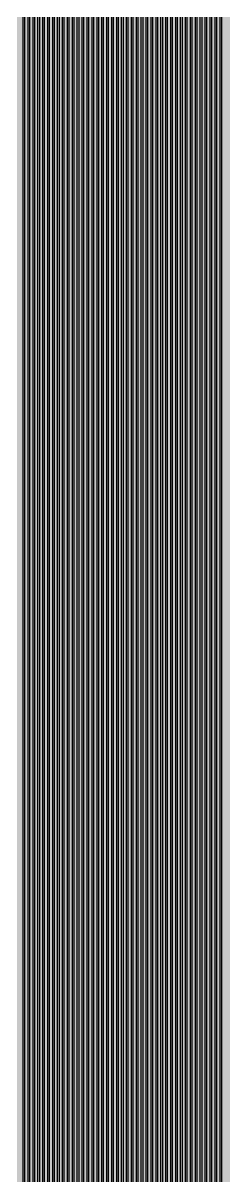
# Model space of a CAD drawing. Header units: metres. Extents: x -7231 to 10969, y -37556 to 1873.
# Drawn here: x -600 to -314, y -4676 to -3039 of the extents above; entities that cross this region are included whole.
import ezdxf

# ---------------------------------------------------------------- set-up
doc = ezdxf.new("R2010")
doc.units = ezdxf.units.M
doc.layers.add('Metal1', color=4, linetype='CONTINUOUS')
doc.layers.add('Polyimide', color=7, linetype='CONTINUOUS')

msp = doc.modelspace()

# ---------------------------------------------------------------- hatches: boundary and pattern name
at = {"layer": 'Polyimide'}
msp.add_hatch(color=7, dxfattribs=at).paths.add_polyline_path([(4065.7, -468), (4066.7, -502), (4068.5, -536), (4071.4, -570), (4075.5, -604), (4081, -638), (4088, -672), (4096.5, -706), (4106.6, -740), (4118.3, -774), (4131.6, -808), (4146.5, -842), (4162.9, -876), (4180.7, -910), (4199.8, -944), (4220.2, -978), (4241.7, -1012), (4264.2, -1046), (4287.5, -1080), (4311.5, -1114), (4336, -1148), (4360.9, -1182), (4385.9, -1216), (4410.9, -1250), (4435.7, -1284), (4460.2, -1318), (4484.2, -1352), (4507.5, -1385.9), (4530, -1419.9), (4551.5, -1453.9), (4571.9, -1487.9), (4591.1, -1521.9), (4608.9, -1555.9), (4625.3, -1589.9), (4640.1, -1623.9), (4653.4, -1657.9), (4665.1, -1691.9), (4675.2, -1725.9), (4683.7, -1759.9), (4690.7, -1793.9), (4696.2, -1827.9), (4700.3, -1861.9), (4703.2, -1895.9), (4705.1, -1929.9), (4706.1, -1963.9), (4706.4, -1997.9), (4706.5, -2031.9), (4706.5, -4793), (4710, -4838.4), (4720.2, -4882.7), (4737.1, -4925), (4760.1, -4964.2), (4788.9, -4999.5), (4822.6, -5030), (4860.5, -5055.1), (4901.8, -5074.2), (4901.8, -5074.2), (4970.7, -5105.2), (5034.7, -5145.3), (5092.8, -5193.5), (5143.8, -5249.2), (5186.9, -5311.2), (5221.2, -5378.4), (5246.2, -5449.7), (5261.4, -5523.7), (5266.5, -5599), (5261.4, -5674.3), (5246.2, -5748.3), (5221.2, -5819.6), (5186.9, -5886.8), (5143.8, -5948.8), (5092.8, -6004.5), (5034.7, -6052.7), (4970.7, -6092.8), (4901.8, -6123.8), (4860.5, -6142.9), (4822.6, -6168), (4788.9, -6198.5), (4760.1, -6233.8), (4737.1, -6273), (4720.2, -6315.3), (4710, -6359.6), (4706.5, -6405), (4706.5, -9221.5), (4710, -9266.9), (4720.2, -9311.2), (4737.1, -9353.5), (4760.1, -9392.7), (4788.9, -9428), (4822.6, -9458.5), (4860.5, -9483.6), (4901.8, -9502.7), (4970.7, -9533.7), (5034.7, -9573.8), (5092.8, -9622), (5143.8, -9677.7), (5186.9, -9739.7), (5221.2, -9806.9), (5246.2, -9878.2), (5261.4, -9952.2), (5266.5, -10027.5), (5261.4, -10102.8), (5246.2, -10176.8), (5221.2, -10248.1), (5186.9, -10315.3), (5143.8, -10377.3), (5092.8, -10433), (5034.7, -10481.2), (4970.7, -10521.3), (4901.8, -10552.3), (4860.5, -10571.4), (4822.6, -10596.5), (4788.9, -10627), (4760.1, -10662.3), (4737.1, -10701.5), (4720.2, -10743.8), (4710, -10788.1), (4706.5, -10833.5), (4706.5, -13650), (4710, -13695.4), (4720.2, -13739.7), (4737.1, -13782), (4760.1, -13821.2), (4788.9, -13856.5), (4822.6, -13887), (4860.5, -13912.1), (4901.8, -13931.2), (4970.7, -13962.2), (5034.7, -14002.2), (5092.8, -14050.5), (5143.8, -14106.2), (5186.9, -14168.2), (5221.2, -14235.4), (5246.2, -14306.7), (5261.4, -14380.7), (5266.5, -14456), (5261.4, -14531.3), (5246.2, -14605.3), (5221.2, -14676.5), (5186.9, -14743.8), (5143.8, -14805.8), (5092.8, -14861.5), (5034.7, -14909.7), (4970.7, -14949.8), (4901.8, -14980.8), (4860.5, -14999.9), (4822.6, -15025), (4788.9, -15055.5), (4760.1, -15090.8), (4737.1, -15130), (4720.2, -15172.3), (4710, -15216.6), (4706.5, -15262), (4706.5, -15456), (4720.9, -15750), (4764.1, -16041.3), (4835.7, -16326.8), (4934.9, -16604), (5060.7, -16870.2), (5212.1, -17122.7), (5387.5, -17359.2), (5585.2, -17577.3), (5803.3, -17775), (6039.8, -17950.4), (6292.3, -18101.8), (6558.4, -18227.6), (6835.6, -18326.8), (7121.2, -18398.3), (7412.4, -18441.5), (7706.5, -18456), (9969, -18456), (10047.4, -18459.8), (10125.1, -18471.4), (10201.2, -18490.4), (10275.2, -18516.9), (10346.1, -18550.5), (10413.5, -18590.8), (10476.5, -18637.6), (10534.7, -18690.3), (10587.4, -18748.5), (10634.2, -18811.5), (10674.5, -18878.9), (10708.1, -18949.8), (10734.6, -19023.8), (10753.6, -19099.9), (10765.2, -19177.6), (10769, -19256), (10769, -20895.8), (10730.2, -20951.4), (10694.6, -21009.1), (10662.2, -21068.6), (10633.2, -21129.9), (10607.6, -21192.7), (10585.5, -21256.7), (10566.9, -21322), (10552, -21388.1), (10540.8, -21455), (10533.4, -21522.3), (10529.6, -21590), (10529.6, -21657.8), (10533.4, -21725.5), (10540.8, -21792.9), (10552, -21859.7), (10566.9, -21925.9), (10585.5, -21991.1), (10607.6, -22055.2), (10633.2, -22117.9), (10662.2, -22179.2), (10694.6, -22238.7), (10730.2, -22296.4), (10769, -22352), (10769, -32454.2), (10728.7, -32510.5), (10691.7, -32568.9), (10658, -32629.3), (10627.8, -32691.6), (10601.2, -32755.4), (10578.2, -32820.7), (10558.9, -32887.1), (10543.4, -32954.5), (10531.8, -33022.7), (10524, -33091.4), (10520.1, -33160.5), (10520.1, -33229.7), (10524, -33298.8), (10531.8, -33367.5), (10543.4, -33435.7), (10558.9, -33503.1), (10578.2, -33569.5), (10601.2, -33634.8), (10627.8, -33698.6), (10658, -33760.8), (10691.7, -33821.3), (10728.7, -33879.7), (10769, -33936), (10769, -36556), (10765.2, -36634.4), (10753.6, -36712.1), (10734.6, -36788.2), (10708.1, -36862.1), (10674.5, -36933.1), (10634.2, -37000.5), (10587.4, -37063.5), (10534.7, -37121.7), (10476.5, -37174.4), (10413.5, -37221.2), (10346.1, -37261.5), (10275.2, -37295.1), (10201.2, -37321.6), (10125.1, -37340.6), (10047.4, -37352.1), (9969, -37356), (-6231, -37356), (-6309.4, -37352.1), (-6387.1, -37340.6), (-6463.2, -37321.6), (-6537.2, -37295.1), (-6608.1, -37261.5), (-6675.5, -37221.2), (-6738.5, -37174.4), (-6796.7, -37121.7), (-6849.4, -37063.5), (-6896.2, -37000.5), (-6936.5, -36933.1), (-6970.1, -36862.1), (-6996.6, -36788.2), (-7015.6, -36712.1), (-7027.2, -36634.4), (-7031, -36556), (-7031, -33936), (-6990.7, -33879.8), (-6953.7, -33821.3), (-6920, -33760.9), (-6889.8, -33698.6), (-6863.2, -33634.8), (-6840.2, -33569.5), (-6820.9, -33503.1), (-6805.4, -33435.7), (-6793.7, -33367.5), (-6785.9, -33298.8), (-6782, -33229.7), (-6782, -33160.5), (-6785.9, -33091.4), (-6793.7, -33022.7), (-6805.4, -32954.5), (-6820.9, -32887.1), (-6840.2, -32820.6), (-6863.2, -32755.4), (-6889.8, -32691.5), (-6920, -32629.3), (-6953.7, -32568.9), (-6990.7, -32510.4), (-7031, -32454.2), (-7031, -22364.8), (-6990.7, -22308.6), (-6953.7, -22250.1), (-6920, -22189.7), (-6889.8, -22127.5), (-6863.2, -22063.6), (-6840.2, -21998.4), (-6820.9, -21931.9), (-6805.4, -21864.5), (-6793.7, -21796.3), (-6785.9, -21727.6), (-6782, -21658.5), (-6782, -21589.3), (-6785.9, -21520.3), (-6793.7, -21451.5), (-6805.4, -21383.3), (-6820.9, -21315.9), (-6840.2, -21249.5), (-6863.2, -21184.2), (-6889.8, -21120.4), (-6920, -21058.1), (-6953.7, -20997.7), (-6990.7, -20939.3), (-7031, -20883), (-7031, -19256), (-7027.2, -19177.6), (-7015.6, -19099.9), (-6996.6, -19023.8), (-6970.1, -18949.8), (-6936.5, -18878.9), (-6896.2, -18811.5), (-6849.4, -18748.5), (-6796.7, -18690.3), (-6738.5, -18637.6), (-6675.5, -18590.8), (-6608.1, -18550.5), (-6537.2, -18516.9), (-6463.2, -18490.4), (-6387.1, -18471.4), (-6309.4, -18459.8), (-6231, -18456), (-3968.5, -18456), (-3674.4, -18441.5), (-3383.2, -18398.3), (-3097.6, -18326.8), (-2820.4, -18227.6), (-2554.3, -18101.8), (-2301.8, -17950.4), (-2065.3, -17775), (-1847.2, -17577.3), (-1649.5, -17359.2), (-1474.1, -17122.7), (-1322.7, -16870.2), (-1196.9, -16604), (-1097.7, -16326.8), (-1026.1, -16041.3), (-982.9, -15750), (-968.5, -15456), (-968.5, -15262), (-972, -15216.6), (-982.2, -15172.3), (-999.1, -15130), (-1022.1, -15090.8), (-1050.9, -15055.5), (-1084.6, -15025), (-1122.5, -14999.9), (-1163.8, -14980.8), (-1232.7, -14949.8), (-1296.7, -14909.7), (-1354.8, -14861.5), (-1405.8, -14805.8), (-1448.9, -14743.8), (-1483.2, -14676.5), (-1508.2, -14605.3), (-1523.4, -14531.3), (-1528.5, -14456), (-1523.4, -14380.7), (-1508.2, -14306.7), (-1483.2, -14235.4), (-1448.9, -14168.2), (-1405.8, -14106.2), (-1354.8, -14050.5), (-1296.7, -14002.2), (-1232.7, -13962.2), (-1163.8, -13931.2), (-1122.5, -13912.1), (-1084.6, -13887), (-1050.9, -13856.5), (-1022.1, -13821.2), (-999.1, -13782), (-982.2, -13739.7), (-972, -13695.4), (-968.5, -13650), (-968.5, -12309.6), (-972, -12264.3), (-982.2, -12219.9), (-999.1, -12177.7), (-1022.1, -12138.5), (-1050.9, -12103.2), (-1084.6, -12072.6), (-1122.5, -12047.5), (-1163.8, -12028.5), (-1232.7, -11997.4), (-1296.7, -11957.4), (-1354.8, -11909.1), (-1405.8, -11853.5), (-1448.9, -11791.5), (-1483.2, -11724.2), (-1508.2, -11653), (-1523.4, -11579), (-1528.5, -11503.7), (-1523.4, -11428.3), (-1508.2, -11354.4), (-1483.2, -11283.1), (-1448.9, -11215.9), (-1405.8, -11153.8), (-1354.8, -11098.2), (-1296.7, -11049.9), (-1232.7, -11009.9), (-1163.8, -10978.8), (-1122.5, -10959.8), (-1084.6, -10934.7), (-1050.9, -10904.1), (-1022.1, -10868.9), (-999.1, -10829.6), (-982.2, -10787.4), (-972, -10743), (-968.5, -10697.7), (-968.5, -9357.3), (-972, -9311.9), (-982.2, -9267.6), (-999.1, -9225.4), (-1022.1, -9186.1), (-1050.9, -9150.8), (-1084.6, -9120.3), (-1122.5, -9095.2), (-1163.8, -9076.2), (-1163.8, -9076.2), (-1232.7, -9045.1), (-1296.7, -9005.1), (-1354.8, -8956.8), (-1405.8, -8901.1), (-1448.9, -8839.1), (-1483.2, -8771.9), (-1508.2, -8700.6), (-1523.4, -8626.7), (-1528.5, -8551.3), (-1523.4, -8476), (-1508.2, -8402), (-1483.2, -8330.8), (-1448.9, -8263.5), (-1405.8, -8201.5), (-1354.8, -8145.9), (-1296.7, -8097.6), (-1232.7, -8057.6), (-1163.8, -8026.5), (-1163.8, -8026.5), (-1122.5, -8007.4), (-1084.6, -7982.4), (-1050.9, -7951.8), (-1022.1, -7916.5), (-999.1, -7877.3), (-982.2, -7835), (-972, -7790.7), (-968.5, -7745.4), (-968.5, -6405), (-972, -6359.6), (-982.2, -6315.3), (-999.1, -6273), (-1022.1, -6233.8), (-1050.9, -6198.5), (-1084.6, -6168), (-1122.5, -6142.9), (-1163.8, -6123.8), (-1163.8, -6123.8), (-1232.7, -6092.8), (-1296.7, -6052.7), (-1354.8, -6004.5), (-1405.8, -5948.8), (-1448.9, -5886.8), (-1483.2, -5819.6), (-1508.2, -5748.3), (-1523.4, -5674.3), (-1528.5, -5599), (-1523.4, -5523.7), (-1508.2, -5449.7), (-1483.2, -5378.4), (-1448.9, -5311.2), (-1405.8, -5249.2), (-1354.8, -5193.5), (-1296.7, -5145.3), (-1232.7, -5105.2), (-1163.8, -5074.2), (-1163.8, -5074.2), (-1122.5, -5055.1), (-1084.6, -5030), (-1050.9, -4999.5), (-1022.1, -4964.2), (-999.1, -4925), (-982.2, -4882.7), (-972, -4838.4), (-968.5, -4793), (-968.5, -2031.9), (-968.4, -1997.9), (-968.1, -1963.9), (-967.1, -1929.9), (-965.2, -1895.9), (-962.2, -1861.9), (-958, -1827.9), (-952.4, -1793.9), (-945.3, -1759.9), (-936.6, -1725.9), (-926.4, -1691.9), (-914.4, -1657.9), (-900.9, -1623.9), (-885.7, -1589.9), (-869.1, -1555.9), (-850.9, -1521.9), (-831.4, -1487.9), (-810.6, -1453.9), (-788.7, -1419.9), (-765.8, -1385.9), (-742.1, -1352), (-717.6, -1318), (-692.7, -1284), (-667.4, -1250), (-641.9, -1216), (-616.4, -1182), (-591.1, -1148), (-566.1, -1114), (-541.7, -1080), (-517.9, -1046), (-495, -1012), (-473.1, -978), (-452.4, -944), (-432.8, -910), (-414.7, -876), (-398, -842), (-382.9, -808), (-369.3, -774), (-357.4, -740), (-347.1, -706), (-338.4, -672), (-331.3, -638), (-325.7, -604), (-321.5, -570), (-318.6, -536), (-316.7, -502), (-315.7, -468), (-315.3, -434), (-315.2, -400), (-315.2, 401), (-315.2, 451), (-315.2, 1644), (-270.2, 1644), (-270, 1637.1), (-269.4, 1630.3), (-268.2, 1623.5), (-266.7, 1616.8), (-264.7, 1610.2), (-262.3, 1603.8), (-259.4, 1597.6), (-256.2, 1591.5), (-252.6, 1585.7), (-248.6, 1580.1), (-244.2, 1574.8), (-239.5, 1569.8), (-234.5, 1565.1), (-229.2, 1560.7), (-223.6, 1556.7), (-217.8, 1553.1), (-211.7, 1549.8), (-205.4, 1547), (-199, 1544.6), (-192.4, 1542.6), (-185.7, 1541), (-179, 1539.9), (-172.1, 1539.2), (-165.2, 1539), (-158.4, 1539.2), (-151.5, 1539.9), (-144.8, 1541), (-138.1, 1542.6), (-131.5, 1544.6), (-125.1, 1547), (-118.8, 1549.8), (-112.8, 1553.1), (-106.9, 1556.7), (-101.3, 1560.7), (-96, 1565.1), (-91, 1569.8), (-86.3, 1574.8), (-81.9, 1580.1), (-77.9, 1585.7), (-74.3, 1591.5), (-71.1, 1597.6), (-68.2, 1603.8), (-65.8, 1610.2), (-63.8, 1616.8), (-62.3, 1623.5), (-61.1, 1630.3), (-60.5, 1637.1), (-60.2, 1644), (1853, 1644), (1853, 1573), (3815.2, 1573), (3815.5, 1579.5), (3816.1, 1586.1), (3817.2, 1592.5), (3818.7, 1598.9), (3820.6, 1605.1), (3822.9, 1611.3), (3825.6, 1617.2), (3828.6, 1623), (3832.1, 1628.6), (3835.9, 1633.9), (3840.1, 1638.9), (3844.5, 1643.7), (3849.3, 1648.2), (3854.4, 1652.3), (3859.7, 1656.1), (3865.2, 1659.6), (3871, 1662.7), (3877, 1665.4), (3883.1, 1667.7), (3889.4, 1669.6), (3895.7, 1671.1), (3902.2, 1672.1), (3908.7, 1672.8), (3915.2, 1673), (3921.8, 1672.8), (3928.3, 1672.1), (3934.8, 1671.1), (3941.1, 1669.6), (3947.4, 1667.7), (3953.5, 1665.4), (3959.5, 1662.7), (3965.2, 1659.6), (3970.8, 1656.1), (3976.1, 1652.3), (3981.2, 1648.2), (3986, 1643.7), (3990.4, 1638.9), (3994.6, 1633.9), (3998.4, 1628.6), (4001.9, 1623), (4004.9, 1617.2), (4007.6, 1611.3), (4009.9, 1605.1), (4011.8, 1598.9), (4013.3, 1592.5), (4014.4, 1586.1), (4015, 1579.5), (4015.2, 1573), (4065.2, 1573), (4065.2, 451), (4065.2, 401), (4065.2, -400), (4065.3, -434), (4065.7, -468)])

# ---------------------------------------------------------------- linework, layer by layer
at = {"layer": 'Metal1'}
for points in [[(-599.5, -16631.9), (-599.5, -2031.6), (-571.1, -1987.4), (-542.9, -1943.3), (-514.7, -1899.3), (-486.5, -1855.3), (-458.3, -1811.3), (-430, -1767.3), (-401.9, -1723.2), (-374.4, -1679.2), (-347.8, -1635.2), (-321.9, -1591.2), (-296.9, -1547.2), (-272.7, -1503.2), (-249.3, -1459.2), (-226.6, -1415.2), (-204.7, -1371.2)], [(-202.9, -1372.1), (-224.8, -1416.1), (-247.5, -1460.1), (-271, -1504.2), (-295.2, -1548.2), (-320.2, -1592.2), (-346, -1636.3), (-372.7, -1680.3), (-400.2, -1724.3), (-428.4, -1768.3), (-456.6, -1812.4), (-484.8, -1856.4), (-513, -1900.4), (-541.2, -1944.4), (-569.4, -1988.4), (-597.5, -2032.2), (-597.5, -16631.9)], [(-592.5, -16631.9), (-592.5, -2031.6), (-564.2, -1987.4), (-536.1, -1943.3), (-508, -1899.3), (-479.9, -1855.3), (-451.7, -1811.3), (-423.6, -1767.3), (-395.6, -1723.2), (-368.2, -1679.2), (-341.6, -1635.2), (-315.9, -1591.2), (-291, -1547.2), (-266.8, -1503.2), (-243.5, -1459.2), (-220.9, -1415.2), (-199.1, -1371.2)], [(-197.3, -1372.1), (-219.1, -1416.1), (-241.7, -1460.1), (-265.1, -1504.2), (-289.2, -1548.2), (-314.2, -1592.2), (-339.9, -1636.3), (-366.5, -1680.3), (-393.9, -1724.3), (-421.9, -1768.3), (-450.1, -1812.4), (-478.2, -1856.4), (-506.3, -1900.4), (-534.4, -1944.4), (-562.5, -1988.4), (-590.5, -2032.2), (-590.5, -16631.9)], [(-585.5, -16631.9), (-585.5, -2031.6), (-557.3, -1987.4), (-529.3, -1943.3), (-501.3, -1899.3), (-473.2, -1855.3), (-445.2, -1811.3), (-417.2, -1767.3), (-389.2, -1723.2), (-361.9, -1679.2), (-335.5, -1635.2), (-309.8, -1591.2), (-285, -1547.2), (-260.9, -1503.2), (-237.7, -1459.2), (-215.2, -1415.2), (-193.4, -1371.2)], [(-191.6, -1372.1), (-213.4, -1416.1), (-235.9, -1460.1), (-259.2, -1504.2), (-283.2, -1548.2), (-308.1, -1592.2), (-333.8, -1636.3), (-360.2, -1680.3), (-387.5, -1724.3), (-415.5, -1768.3), (-443.5, -1812.4), (-471.6, -1856.4), (-499.6, -1900.4), (-527.6, -1944.4), (-555.6, -1988.4), (-583.5, -2032.2), (-583.5, -16631.9)], [(-578.5, -16631.9), (-578.5, -2031.6), (-550.4, -1987.4), (-522.5, -1943.3), (-494.6, -1899.3), (-466.6, -1855.3), (-438.7, -1811.3), (-410.8, -1767.3), (-382.9, -1723.3), (-355.7, -1679.2), (-329.3, -1635.2), (-303.8, -1591.2), (-279, -1547.2), (-255, -1503.2), (-231.8, -1459.2), (-209.4, -1415.2), (-187.8, -1371.2)], [(-186, -1372.1), (-207.6, -1416.1), (-230.1, -1460.1), (-253.3, -1504.2), (-277.3, -1548.2), (-302, -1592.2), (-327.6, -1636.3), (-354, -1680.3), (-381.2, -1724.3), (-409.1, -1768.3), (-437, -1812.4), (-464.9, -1856.4), (-492.9, -1900.4), (-520.8, -1944.4), (-548.7, -1988.4), (-576.5, -2032.2), (-576.5, -16631.9)], [(-571.5, -16631.9), (-571.5, -2031.6), (-543.5, -1987.4), (-515.7, -1943.3), (-487.8, -1899.3), (-460, -1855.3), (-432.2, -1811.3), (-404.3, -1767.3), (-376.6, -1723.3), (-349.5, -1679.2), (-323.2, -1635.2), (-297.7, -1591.2), (-273, -1547.2), (-249.2, -1503.2), (-226, -1459.2), (-203.7, -1415.2), (-182.1, -1371.2)], [(-180.3, -1372.1), (-201.9, -1416.1), (-224.3, -1460.1), (-247.4, -1504.2), (-271.3, -1548.2), (-296, -1592.2), (-321.5, -1636.3), (-347.8, -1680.3), (-374.9, -1724.3), (-402.7, -1768.3), (-430.5, -1812.4), (-458.3, -1856.4), (-486.2, -1900.4), (-514, -1944.4), (-541.8, -1988.4), (-569.5, -2032.2), (-569.5, -16631.9)], [(-564.5, -16631.9), (-564.5, -2031.6), (-536.6, -1987.4), (-508.9, -1943.3), (-481.1, -1899.3), (-453.4, -1855.3), (-425.7, -1811.3), (-397.9, -1767.3), (-370.2, -1723.3), (-343.2, -1679.2), (-317, -1635.2), (-291.7, -1591.2), (-267.1, -1547.2), (-243.3, -1503.2), (-220.2, -1459.2), (-198, -1415.2), (-176.4, -1371.2)], [(-174.6, -1372.1), (-196.2, -1416.1), (-218.5, -1460.1), (-241.5, -1504.2), (-265.3, -1548.2), (-289.9, -1592.2), (-315.3, -1636.2), (-341.5, -1680.3), (-368.5, -1724.3), (-396.2, -1768.3), (-424, -1812.4), (-451.7, -1856.4), (-479.4, -1900.4), (-507.2, -1944.4), (-534.9, -1988.4), (-562.5, -2032.2), (-562.5, -16631.9)], [(-557.5, -16631.9), (-557.5, -2031.6), (-529.7, -1987.4), (-502.1, -1943.3), (-474.4, -1899.3), (-446.8, -1855.3), (-419.1, -1811.3), (-391.5, -1767.3), (-363.9, -1723.3), (-337, -1679.2), (-310.9, -1635.2), (-285.6, -1591.2), (-261.1, -1547.2), (-237.4, -1503.2), (-214.4, -1459.2), (-192.2, -1415.2), (-170.8, -1371.2)], [(-169, -1372.1), (-190.4, -1416.1), (-212.6, -1460.1), (-235.6, -1504.2), (-259.3, -1548.2), (-283.9, -1592.2), (-309.2, -1636.2), (-335.3, -1680.3), (-362.2, -1724.3), (-389.8, -1768.3), (-417.4, -1812.4), (-445.1, -1856.4), (-472.7, -1900.4), (-500.4, -1944.4), (-528, -1988.4), (-555.5, -2032.2), (-555.5, -16631.9)], [(-550.5, -16631.9), (-550.5, -2031.6), (-522.8, -1987.4), (-495.3, -1943.3), (-467.7, -1899.3), (-440.2, -1855.3), (-412.6, -1811.3), (-385.1, -1767.3), (-357.6, -1723.3), (-330.8, -1679.2), (-304.8, -1635.2), (-279.5, -1591.2), (-255.1, -1547.2), (-231.5, -1503.2), (-208.6, -1459.2), (-186.5, -1415.2), (-165.1, -1371.2)], [(-163.3, -1372.1), (-184.7, -1416.1), (-206.8, -1460.1), (-229.7, -1504.2), (-253.4, -1548.2), (-277.8, -1592.2), (-303, -1636.2), (-329.1, -1680.3), (-355.9, -1724.3), (-383.4, -1768.3), (-410.9, -1812.3), (-438.5, -1856.4), (-466, -1900.4), (-493.6, -1944.4), (-521.1, -1988.4), (-548.5, -2032.2), (-548.5, -16631.9)], [(-543.5, -16631.9), (-543.5, -2031.6), (-515.9, -1987.4), (-488.5, -1943.3), (-461, -1899.3), (-433.6, -1855.3), (-406.1, -1811.3), (-378.7, -1767.3), (-351.3, -1723.3), (-324.5, -1679.2), (-298.6, -1635.2), (-273.5, -1591.2), (-249.2, -1547.2), (-225.6, -1503.2), (-202.8, -1459.2), (-180.8, -1415.2), (-159.5, -1371.2)], [(-157.7, -1372.1), (-179, -1416.1), (-201, -1460.1), (-223.8, -1504.2), (-247.4, -1548.2), (-271.7, -1592.2), (-296.9, -1636.2), (-322.8, -1680.3), (-349.6, -1724.3), (-377, -1768.3), (-404.4, -1812.3), (-431.9, -1856.4), (-459.3, -1900.4), (-486.8, -1944.4), (-514.2, -1988.4), (-541.5, -2032.2), (-541.5, -16631.9)], [(-536.5, -16631.9), (-536.5, -2031.6), (-509, -1987.4), (-481.6, -1943.3), (-454.3, -1899.3), (-426.9, -1855.3), (-399.6, -1811.3), (-372.2, -1767.3), (-344.9, -1723.3), (-318.3, -1679.3), (-292.5, -1635.2), (-267.4, -1591.2), (-243.2, -1547.2), (-219.7, -1503.2), (-197, -1459.2), (-175, -1415.2), (-153.8, -1371.2)], [(-152, -1372.1), (-173.2, -1416.1), (-195.2, -1460.1), (-217.9, -1504.2), (-241.4, -1548.2), (-265.7, -1592.2), (-290.7, -1636.2), (-316.6, -1680.3), (-343.2, -1724.3), (-370.5, -1768.3), (-397.9, -1812.3), (-425.2, -1856.4), (-452.6, -1900.4), (-479.9, -1944.4), (-507.3, -1988.4), (-534.5, -2032.2), (-534.5, -16631.9)], [(-529.5, -16631.9), (-529.5, -2031.6), (-502.1, -1987.4), (-474.8, -1943.4), (-447.6, -1899.3), (-420.3, -1855.3), (-393.1, -1811.3), (-365.8, -1767.3), (-338.6, -1723.3), (-312.1, -1679.3), (-286.3, -1635.2), (-261.4, -1591.2), (-237.2, -1547.2), (-213.8, -1503.2), (-191.2, -1459.2), (-169.3, -1415.2), (-148.2, -1371.2)], [(-146.3, -1372.1), (-167.5, -1416.1), (-189.4, -1460.1), (-212, -1504.1), (-235.5, -1548.2), (-259.6, -1592.2), (-284.6, -1636.2), (-310.3, -1680.3), (-336.9, -1724.3), (-364.1, -1768.3), (-391.4, -1812.3), (-418.6, -1856.4), (-445.9, -1900.4), (-473.1, -1944.4), (-500.4, -1988.4), (-527.5, -2032.2), (-527.5, -16631.9)], [(-522.5, -16631.9), (-522.5, -2031.6), (-495.2, -1987.4), (-468, -1943.4), (-440.9, -1899.3), (-413.7, -1855.3), (-386.5, -1811.3), (-359.4, -1767.3), (-332.3, -1723.3), (-305.8, -1679.3), (-280.2, -1635.2), (-255.3, -1591.2), (-231.2, -1547.2), (-207.9, -1503.2), (-185.4, -1459.2), (-163.6, -1415.2), (-142.5, -1371.2)], [(-140.7, -1372.1), (-161.8, -1416.1), (-183.6, -1460.1), (-206.2, -1504.1), (-229.5, -1548.2), (-253.6, -1592.2), (-278.4, -1636.2), (-304.1, -1680.3), (-330.6, -1724.3), (-357.7, -1768.3), (-384.8, -1812.3), (-412, -1856.4), (-439.2, -1900.4), (-466.3, -1944.4), (-493.5, -1988.4), (-520.5, -2032.2), (-520.5, -16631.9)], [(-515.5, -16631.9), (-515.5, -2031.6), (-488.3, -1987.4), (-461.2, -1943.4), (-434.2, -1899.3), (-407.1, -1855.3), (-380, -1811.3), (-353, -1767.3), (-326, -1723.3), (-299.6, -1679.3), (-274, -1635.2), (-249.3, -1591.2), (-225.3, -1547.2), (-202, -1503.2), (-179.6, -1459.2), (-157.8, -1415.2), (-136.8, -1371.2)], [(-135, -1372.1), (-156, -1416.1), (-177.8, -1460.1), (-200.3, -1504.1), (-223.5, -1548.2), (-247.5, -1592.2), (-272.3, -1636.2), (-297.9, -1680.3), (-324.2, -1724.3), (-351.3, -1768.3), (-378.3, -1812.3), (-405.4, -1856.4), (-432.5, -1900.4), (-459.5, -1944.4), (-486.6, -1988.4), (-513.5, -2032.2), (-513.5, -16631.9)], [(-508.5, -16631.9), (-508.5, -2031.6), (-481.3, -1987.4), (-454.3, -1943.4), (-427.3, -1899.3), (-400.2, -1855.3), (-373.2, -1811.3), (-346.2, -1767.3), (-319.2, -1723.3), (-292.9, -1679.3), (-267.4, -1635.2), (-242.6, -1591.2), (-218.7, -1547.2), (-195.5, -1503.2), (-173, -1459.2), (-151.3, -1415.2), (-130.4, -1371.2)], [(-128.6, -1372.1), (-149.5, -1416.1), (-171.2, -1460.1), (-193.7, -1504.1), (-216.9, -1548.2), (-240.9, -1592.2), (-265.6, -1636.2), (-291.2, -1680.3), (-317.5, -1724.3), (-344.5, -1768.3), (-371.5, -1812.3), (-398.5, -1856.4), (-425.6, -1900.4), (-452.6, -1944.4), (-479.6, -1988.4), (-506.5, -2032.2), (-506.5, -16631.9)], [(-501.5, -16631.9), (-501.5, -2031.6), (-474.3, -1987.4), (-447.3, -1943.4), (-420.3, -1899.3), (-393.3, -1855.3), (-366.3, -1811.3), (-339.3, -1767.3), (-312.4, -1723.3), (-286.1, -1679.3), (-260.5, -1635.2), (-235.8, -1591.2), (-211.9, -1547.2), (-188.7, -1503.2), (-166.3, -1459.2), (-144.6, -1415.2), (-123.6, -1371.2)], [(-121.8, -1372.1), (-142.8, -1416.1), (-164.5, -1460.1), (-186.9, -1504.1), (-210.1, -1548.2), (-234.1, -1592.2), (-258.8, -1636.2), (-284.3, -1680.3), (-310.6, -1724.3), (-337.6, -1768.3), (-364.6, -1812.3), (-391.6, -1856.4), (-418.6, -1900.4), (-445.6, -1944.4), (-472.6, -1988.4), (-499.5, -2032.2), (-499.5, -16631.9)], [(-494.5, -16631.9), (-494.5, -2031.6), (-467.4, -1987.4), (-440.5, -1943.4), (-413.6, -1899.3), (-386.7, -1855.3), (-359.8, -1811.3), (-332.9, -1767.3), (-306, -1723.3), (-279.8, -1679.3), (-254.4, -1635.2), (-229.8, -1591.2), (-205.9, -1547.2), (-182.8, -1503.2), (-160.5, -1459.2), (-138.9, -1415.2), (-118, -1371.2)], [(-116.2, -1372.1), (-137.1, -1416.1), (-158.7, -1460.1), (-181, -1504.1), (-204.1, -1548.2), (-228, -1592.2), (-252.7, -1636.2), (-278.1, -1680.3), (-304.3, -1724.3), (-331.2, -1768.3), (-358.1, -1812.3), (-385, -1856.4), (-411.9, -1900.4), (-438.8, -1944.4), (-465.7, -1988.4), (-492.5, -2032.2), (-492.5, -16631.9)], [(-487.5, -16631.9), (-487.5, -2031.6), (-460.5, -1987.4), (-433.7, -1943.4), (-406.9, -1899.3), (-380.1, -1855.3), (-353.3, -1811.3), (-326.5, -1767.3), (-299.7, -1723.3), (-273.6, -1679.3), (-248.3, -1635.3), (-223.7, -1591.2), (-199.9, -1547.2), (-176.9, -1503.2), (-154.7, -1459.2), (-133.1, -1415.2), (-112.3, -1371.2)], [(-110.5, -1372.1), (-131.3, -1416.1), (-152.9, -1460.1), (-175.1, -1504.1), (-198.2, -1548.2), (-222, -1592.2), (-246.5, -1636.2), (-271.9, -1680.3), (-298, -1724.3), (-324.7, -1768.3), (-351.6, -1812.3), (-378.4, -1856.4), (-405.2, -1900.4), (-432, -1944.4), (-458.8, -1988.4), (-485.5, -2032.2), (-485.5, -16631.9)], [(-480.5, -16631.9), (-480.5, -2031.6), (-453.6, -1987.4), (-426.9, -1943.4), (-400.2, -1899.3), (-373.5, -1855.3), (-346.8, -1811.3), (-320, -1767.3), (-293.4, -1723.3), (-267.3, -1679.3), (-242.1, -1635.3), (-217.7, -1591.2), (-194, -1547.2), (-171, -1503.2), (-148.8, -1459.2), (-127.4, -1415.2), (-106.7, -1371.2)], [(-104.8, -1372), (-125.6, -1416.1), (-147.1, -1460.1), (-169.3, -1504.1), (-192.2, -1548.2), (-215.9, -1592.2), (-240.4, -1636.2), (-265.6, -1680.3), (-291.7, -1724.3), (-318.3, -1768.3), (-345, -1812.3), (-371.8, -1856.4), (-398.5, -1900.4), (-425.2, -1944.4), (-451.9, -1988.4), (-478.5, -2032.2), (-478.5, -16631.9)], [(-473.5, -16631.9), (-473.5, -2031.6), (-446.7, -1987.4), (-420.1, -1943.4), (-393.5, -1899.3), (-366.9, -1855.3), (-340.2, -1811.3), (-313.6, -1767.3), (-287, -1723.3), (-261.1, -1679.3), (-236, -1635.3), (-211.6, -1591.2), (-188, -1547.2), (-165.1, -1503.2), (-143, -1459.2), (-121.7, -1415.2), (-101, -1371.2)], [(-99.2, -1372), (-119.9, -1416.1), (-141.2, -1460.1), (-163.4, -1504.1), (-186.2, -1548.2), (-209.8, -1592.2), (-234.2, -1636.2), (-259.4, -1680.3), (-285.3, -1724.3), (-311.9, -1768.3), (-338.5, -1812.3), (-365.1, -1856.4), (-391.8, -1900.4), (-418.4, -1944.4), (-445, -1988.4), (-471.5, -2032.2), (-471.5, -16631.9)], [(-466.5, -16631.9), (-466.5, -2031.6), (-439.8, -1987.4), (-413.3, -1943.4), (-386.8, -1899.3), (-360.2, -1855.3), (-333.7, -1811.3), (-307.2, -1767.3), (-280.7, -1723.3), (-254.9, -1679.3), (-229.8, -1635.3), (-205.5, -1591.2), (-182, -1547.2), (-159.3, -1503.2), (-137.2, -1459.2), (-115.9, -1415.2), (-95.3, -1371.2)], [(-93.5, -1372), (-114.1, -1416.1), (-135.4, -1460.1), (-157.5, -1504.1), (-180.3, -1548.2), (-203.8, -1592.2), (-228.1, -1636.2), (-253.1, -1680.3), (-279, -1724.3), (-305.5, -1768.3), (-332, -1812.3), (-358.5, -1856.4), (-385.1, -1900.4), (-411.6, -1944.4), (-438.1, -1988.4), (-464.5, -2032.2), (-464.5, -16631.9)], [(-459.5, -16631.9), (-459.5, -2031.6), (-432.9, -1987.4), (-406.5, -1943.4), (-380.1, -1899.3), (-353.6, -1855.3), (-327.2, -1811.3), (-300.8, -1767.3), (-274.4, -1723.3), (-248.6, -1679.3), (-223.7, -1635.3), (-199.5, -1591.2), (-176.1, -1547.2), (-153.4, -1503.2), (-131.4, -1459.2), (-110.2, -1415.2), (-89.7, -1371.2)], [(-87.9, -1372), (-108.4, -1416.1), (-129.6, -1460.1), (-151.6, -1504.1), (-174.3, -1548.2), (-197.7, -1592.2), (-221.9, -1636.2), (-246.9, -1680.3), (-272.7, -1724.3), (-299, -1768.3), (-325.5, -1812.3), (-351.9, -1856.4), (-378.3, -1900.4), (-404.8, -1944.4), (-431.2, -1988.4), (-457.5, -2032.2), (-457.5, -16631.9)], [(-452.5, -16631.9), (-452.5, -2031.6), (-426, -1987.4), (-399.7, -1943.4), (-373.3, -1899.3), (-347, -1855.3), (-320.7, -1811.3), (-294.3, -1767.3), (-268.1, -1723.3), (-242.4, -1679.3), (-217.5, -1635.3), (-193.4, -1591.2), (-170.1, -1547.2), (-147.5, -1503.2), (-125.6, -1459.2), (-104.5, -1415.2), (-84, -1371.2)], [(-82.2, -1372), (-102.7, -1416.1), (-123.8, -1460.1), (-145.7, -1504.1), (-168.3, -1548.2), (-191.7, -1592.2), (-215.8, -1636.2), (-240.7, -1680.3), (-266.3, -1724.3), (-292.6, -1768.3), (-319, -1812.3), (-345.3, -1856.4), (-371.6, -1900.4), (-398, -1944.4), (-424.3, -1988.4), (-450.5, -2032.2), (-450.5, -16631.9)], [(-445.5, -16631.9), (-445.5, -2031.6), (-419.1, -1987.4), (-392.9, -1943.4), (-366.6, -1899.3), (-340.4, -1855.3), (-314.2, -1811.3), (-287.9, -1767.3), (-261.7, -1723.3), (-236.2, -1679.3), (-211.4, -1635.3), (-187.4, -1591.3), (-164.1, -1547.2), (-141.6, -1503.2), (-119.8, -1459.2), (-98.7, -1415.2), (-78.4, -1371.2)], [(-76.6, -1372), (-96.9, -1416.1), (-118, -1460.1), (-139.8, -1504.1), (-162.3, -1548.2), (-185.6, -1592.2), (-209.6, -1636.2), (-234.4, -1680.3), (-260, -1724.3), (-286.2, -1768.3), (-312.4, -1812.3), (-338.7, -1856.4), (-364.9, -1900.4), (-391.2, -1944.4), (-417.4, -1988.4), (-443.5, -2032.2), (-443.5, -16631.9)], [(-438.5, -16631.9), (-438.5, -2031.6), (-412.2, -1987.4), (-386.1, -1943.4), (-359.9, -1899.3), (-333.8, -1855.3), (-307.6, -1811.3), (-281.5, -1767.3), (-255.4, -1723.3), (-229.9, -1679.3), (-205.2, -1635.3), (-181.3, -1591.3), (-158.1, -1547.2), (-135.7, -1503.2), (-114, -1459.2), (-93, -1415.2), (-72.7, -1371.2)], [(-70.9, -1372), (-91.2, -1416.1), (-112.2, -1460.1), (-133.9, -1504.1), (-156.4, -1548.2), (-179.6, -1592.2), (-203.5, -1636.2), (-228.2, -1680.3), (-253.7, -1724.3), (-279.8, -1768.3), (-305.9, -1812.3), (-332.1, -1856.3), (-358.2, -1900.4), (-384.3, -1944.4), (-410.5, -1988.4), (-436.5, -2032.2), (-436.5, -16631.9)], [(-431.5, -16631.9), (-431.5, -2031.6), (-405.3, -1987.4), (-379.3, -1943.4), (-353.2, -1899.3), (-327.2, -1855.3), (-301.1, -1811.3), (-275.1, -1767.3), (-249.1, -1723.3), (-223.7, -1679.3), (-199.1, -1635.3), (-175.3, -1591.3), (-152.2, -1547.2), (-129.8, -1503.2), (-108.2, -1459.2), (-87.3, -1415.2), (-67.1, -1371.2)], [(-65.2, -1372), (-85.5, -1416.1), (-106.4, -1460.1), (-128, -1504.1), (-150.4, -1548.2), (-173.5, -1592.2), (-197.4, -1636.2), (-222, -1680.3), (-247.3, -1724.3), (-273.3, -1768.3), (-299.4, -1812.3), (-325.4, -1856.3), (-351.5, -1900.4), (-377.5, -1944.4), (-403.6, -1988.4), (-429.5, -2032.2), (-429.5, -16631.9)], [(-424.5, -16631.9), (-424.5, -2031.6), (-398.4, -1987.4), (-372.5, -1943.4), (-346.5, -1899.3), (-320.5, -1855.3), (-294.6, -1811.3), (-268.6, -1767.3), (-242.7, -1723.3), (-217.5, -1679.3), (-193, -1635.3), (-169.2, -1591.3), (-146.2, -1547.2), (-123.9, -1503.2), (-102.4, -1459.2), (-81.5, -1415.2), (-61.4, -1371.2)], [(-59.6, -1372), (-79.7, -1416.1), (-100.6, -1460.1), (-122.1, -1504.1), (-144.4, -1548.2), (-167.4, -1592.2), (-191.2, -1636.2), (-215.7, -1680.3), (-241, -1724.3), (-266.9, -1768.3), (-292.9, -1812.3), (-318.8, -1856.3), (-344.8, -1900.4), (-370.7, -1944.4), (-396.7, -1988.4), (-422.5, -2032.2), (-422.5, -16631.9)], [(-417.5, -16631.9), (-417.5, -2031.6), (-391.5, -1987.4), (-365.6, -1943.4), (-339.8, -1899.4), (-313.9, -1855.3), (-288.1, -1811.3), (-262.2, -1767.3), (-236.4, -1723.3), (-211.2, -1679.3), (-186.8, -1635.3), (-163.1, -1591.3), (-140.2, -1547.2), (-118, -1503.2), (-96.6, -1459.2), (-75.8, -1415.2), (-55.7, -1371.2)], [(-53.9, -1372), (-74, -1416.1), (-94.8, -1460.1), (-116.2, -1504.1), (-138.4, -1548.2), (-161.4, -1592.2), (-185.1, -1636.2), (-209.5, -1680.3), (-234.7, -1724.3), (-260.5, -1768.3), (-286.3, -1812.3), (-312.2, -1856.3), (-338.1, -1900.4), (-363.9, -1944.4), (-389.8, -1988.4), (-415.5, -2032.2), (-415.5, -16631.9)], [(-410.5, -16631.9), (-410.5, -2031.6), (-384.6, -1987.4), (-358.8, -1943.4), (-333.1, -1899.4), (-307.3, -1855.3), (-281.6, -1811.3), (-255.8, -1767.3), (-230.1, -1723.3), (-205, -1679.3), (-180.7, -1635.3), (-157.1, -1591.3), (-134.3, -1547.3), (-112.1, -1503.2), (-90.7, -1459.2), (-70.1, -1415.2), (-50.1, -1371.2)], [(-48.3, -1372), (-68.2, -1416.1), (-88.9, -1460.1), (-110.3, -1504.1), (-132.5, -1548.2), (-155.3, -1592.2), (-178.9, -1636.2), (-203.3, -1680.3), (-228.4, -1724.3), (-254.1, -1768.3), (-279.8, -1812.3), (-305.6, -1856.3), (-331.4, -1900.4), (-357.1, -1944.4), (-382.9, -1988.4), (-408.5, -2032.2), (-408.5, -16631.9)], [(-403.5, -16631.9), (-403.5, -2031.6), (-377.6, -1987.4), (-351.9, -1943.4), (-326.2, -1899.4), (-300.5, -1855.3), (-274.7, -1811.3), (-249, -1767.3), (-223.4, -1723.3), (-198.3, -1679.3), (-174, -1635.3), (-150.5, -1591.3), (-127.7, -1547.3), (-105.6, -1503.2), (-84.2, -1459.2), (-63.6, -1415.2), (-43.6, -1371.2)], [(-41.8, -1372), (-61.8, -1416.1), (-82.4, -1460.1), (-103.8, -1504.1), (-125.9, -1548.2), (-148.7, -1592.2), (-172.3, -1636.2), (-196.6, -1680.3), (-221.6, -1724.3), (-247.3, -1768.3), (-273, -1812.3), (-298.7, -1856.3), (-324.5, -1900.4), (-350.2, -1944.4), (-375.9, -1988.4), (-401.5, -2032.2), (-401.5, -16631.9)], [(-396.5, -16631.9), (-396.5, -2031.6), (-370.7, -1987.4), (-345, -1943.4), (-319.3, -1899.4), (-293.5, -1855.3), (-267.8, -1811.3), (-242.1, -1767.3), (-216.5, -1723.3), (-191.5, -1679.3), (-167.2, -1635.3), (-143.7, -1591.3), (-120.9, -1547.3), (-98.8, -1503.2), (-77.5, -1459.2), (-56.8, -1415.2), (-36.9, -1371.2)], [(-35.1, -1372), (-55, -1416.1), (-75.7, -1460.1), (-97, -1504.1), (-119.1, -1548.2), (-141.9, -1592.2), (-165.4, -1636.2), (-189.7, -1680.3), (-214.8, -1724.3), (-240.4, -1768.3), (-266.1, -1812.3), (-291.8, -1856.3), (-317.5, -1900.4), (-343.2, -1944.4), (-368.9, -1988.4), (-394.5, -2032.2), (-394.5, -16631.9)], [(-389.5, -16631.9), (-389.5, -2031.6), (-363.8, -1987.4), (-338.1, -1943.4), (-312.5, -1899.4), (-286.9, -1855.3), (-261.3, -1811.3), (-235.7, -1767.3), (-210.2, -1723.3), (-185.2, -1679.3), (-161, -1635.3), (-137.6, -1591.3), (-114.9, -1547.3), (-92.9, -1503.2), (-71.7, -1459.2), (-51.1, -1415.2), (-31.2, -1371.2)], [(-29.4, -1372), (-49.3, -1416.1), (-69.8, -1460.1), (-91.1, -1504.1), (-113.1, -1548.2), (-135.8, -1592.2), (-159.3, -1636.2), (-183.5, -1680.2), (-208.4, -1724.3), (-234, -1768.3), (-259.6, -1812.3), (-285.2, -1856.3), (-310.8, -1900.4), (-336.4, -1944.4), (-362, -1988.4), (-387.5, -2032.2), (-387.5, -16631.9)], [(-382.5, -16631.9), (-382.5, -2031.6), (-356.9, -1987.4), (-331.3, -1943.4), (-305.8, -1899.4), (-280.3, -1855.3), (-254.8, -1811.3), (-229.3, -1767.3), (-203.8, -1723.3), (-179, -1679.3), (-154.9, -1635.3), (-131.5, -1591.3), (-108.9, -1547.3), (-87, -1503.2), (-65.8, -1459.2), (-45.4, -1415.2), (-25.6, -1371.2)], [(-23.7, -1372), (-43.5, -1416.1), (-64, -1460.1), (-85.2, -1504.1), (-107.1, -1548.2), (-129.8, -1592.2), (-153.1, -1636.2), (-177.2, -1680.2), (-202.1, -1724.3), (-227.6, -1768.3), (-253.1, -1812.3), (-278.6, -1856.3), (-304.1, -1900.4), (-329.6, -1944.4), (-355.1, -1988.4), (-380.5, -2032.2), (-380.5, -16631.9)], [(-375.5, -16631.9), (-375.5, -2031.6), (-349.9, -1987.4), (-324.5, -1943.4), (-299.1, -1899.4), (-273.7, -1855.3), (-248.3, -1811.3), (-222.9, -1767.3), (-197.5, -1723.3), (-172.8, -1679.3), (-148.8, -1635.3), (-125.5, -1591.3), (-103, -1547.3), (-81.1, -1503.2), (-60, -1459.2), (-39.6, -1415.2), (-19.9, -1371.2)], [(-18.1, -1372), (-37.8, -1416.1), (-58.2, -1460.1), (-79.3, -1504.1), (-101.2, -1548.2), (-123.7, -1592.2), (-147, -1636.2), (-171, -1680.2), (-195.8, -1724.3), (-221.1, -1768.3), (-246.6, -1812.3), (-272, -1856.3), (-297.4, -1900.4), (-322.8, -1944.4), (-348.2, -1988.4), (-373.5, -2032.2), (-373.5, -16631.9)], [(-368.5, -16631.9), (-368.5, -2031.6), (-343, -1987.4), (-317.7, -1943.4), (-292.4, -1899.4), (-267.1, -1855.3), (-241.8, -1811.3), (-216.4, -1767.3), (-191.2, -1723.3), (-166.5, -1679.3), (-142.6, -1635.3), (-119.4, -1591.3), (-97, -1547.3), (-75.3, -1503.2), (-54.2, -1459.2), (-33.9, -1415.2), (-14.3, -1371.2)], [(-12.4, -1372), (-32.1, -1416.1), (-52.4, -1460.1), (-73.5, -1504.1), (-95.2, -1548.2), (-117.7, -1592.2), (-140.8, -1636.2), (-164.8, -1680.2), (-189.4, -1724.3), (-214.7, -1768.3), (-240, -1812.3), (-265.4, -1856.3), (-290.7, -1900.4), (-316, -1944.4), (-341.3, -1988.4), (-366.5, -2032.2), (-366.5, -16631.9)], [(-361.5, -16631.9), (-361.5, -2031.6), (-336.1, -1987.4), (-310.9, -1943.4), (-285.7, -1899.4), (-260.5, -1855.3), (-235.2, -1811.3), (-210, -1767.3), (-184.8, -1723.3), (-160.3, -1679.3), (-136.5, -1635.3), (-113.4, -1591.3), (-91, -1547.3), (-69.4, -1503.3), (-48.4, -1459.2), (-28.2, -1415.2), (-8.6, -1371.2)], [(-6.8, -1372), (-26.3, -1416.1), (-46.6, -1460.1), (-67.6, -1504.1), (-89.2, -1548.2), (-111.6, -1592.2), (-134.7, -1636.2), (-158.5, -1680.2), (-183.1, -1724.3), (-208.3, -1768.3), (-233.5, -1812.3), (-258.7, -1856.3), (-284, -1900.4), (-309.2, -1944.4), (-334.4, -1988.4), (-359.5, -2032.2), (-359.5, -16631.9)], [(-354.5, -16631.9), (-354.5, -2031.7), (-329.2, -1987.4), (-304.1, -1943.4), (-279, -1899.4), (-253.9, -1855.3), (-228.7, -1811.3), (-203.6, -1767.3), (-178.5, -1723.3), (-154, -1679.3), (-130.3, -1635.3), (-107.3, -1591.3), (-85, -1547.3), (-63.5, -1503.3), (-42.6, -1459.2), (-22.4, -1415.2), (-2.9, -1371.2)], [(-1.1, -1372), (-20.6, -1416.1), (-40.8, -1460.1), (-61.7, -1504.1), (-83.2, -1548.2), (-105.5, -1592.2), (-128.6, -1636.2), (-152.3, -1680.2), (-176.8, -1724.3), (-201.9, -1768.3), (-227, -1812.3), (-252.1, -1856.3), (-277.2, -1900.4), (-302.4, -1944.4), (-327.5, -1988.4), (-352.5, -2032.2), (-352.5, -16631.9)], [(-347.5, -16631.9), (-347.5, -2031.7), (-322.3, -1987.4), (-297.3, -1943.4), (-272.3, -1899.4), (-247.2, -1855.3), (-222.2, -1811.3), (-197.2, -1767.3), (-172.2, -1723.3), (-147.8, -1679.3), (-124.2, -1635.3), (-101.3, -1591.3), (-79.1, -1547.3), (-57.6, -1503.3), (-36.8, -1459.2), (-16.7, -1415.2), (2.7, -1371.2)], [(4.6, -1372), (-14.9, -1416.1), (-35, -1460.1), (-55.8, -1504.1), (-77.3, -1548.1), (-99.5, -1592.2), (-122.4, -1636.2), (-146.1, -1680.2), (-170.4, -1724.3), (-195.4, -1768.3), (-220.5, -1812.3), (-245.5, -1856.3), (-270.5, -1900.4), (-295.6, -1944.4), (-320.6, -1988.4), (-345.5, -2032.2), (-345.5, -16631.9)], [(-340.5, -16631.9), (-340.5, -2031.7), (-315.4, -1987.4), (-290.5, -1943.4), (-265.6, -1899.4), (-240.6, -1855.3), (-215.7, -1811.3), (-190.7, -1767.3), (-165.9, -1723.3), (-141.6, -1679.3), (-118, -1635.3), (-95.2, -1591.3), (-73.1, -1547.3), (-51.7, -1503.3), (-31, -1459.2), (-11, -1415.2), (8.4, -1371.2)], [(10.2, -1372), (-9.1, -1416.1), (-29.2, -1460.1), (-49.9, -1504.1), (-71.3, -1548.1), (-93.4, -1592.2), (-116.3, -1636.2), (-139.8, -1680.2), (-164.1, -1724.3), (-189, -1768.3), (-213.9, -1812.3), (-238.9, -1856.3), (-263.8, -1900.4), (-288.8, -1944.4), (-313.7, -1988.4), (-338.5, -2032.2), (-338.5, -16631.9)], [(-333.5, -16631.9), (-333.5, -2031.7), (-308.5, -1987.4), (-283.7, -1943.4), (-258.8, -1899.4), (-234, -1855.3), (-209.2, -1811.3), (-184.3, -1767.3), (-159.5, -1723.3), (-135.3, -1679.3), (-111.9, -1635.3), (-89.1, -1591.3), (-67.1, -1547.3), (-45.8, -1503.3), (-25.2, -1459.2), (-5.2, -1415.2), (14, -1371.2)], [(15.9, -1372), (-3.4, -1416.1), (-23.4, -1460.1), (-44, -1504.1), (-65.3, -1548.1), (-87.4, -1592.2), (-110.1, -1636.2), (-133.6, -1680.2), (-157.8, -1724.3), (-182.6, -1768.3), (-207.4, -1812.3), (-232.3, -1856.3), (-257.1, -1900.3), (-281.9, -1944.4), (-306.8, -1988.4), (-331.5, -2032.2), (-331.5, -16631.9)], [(-326.5, -16631.9), (-326.5, -2031.7), (-301.6, -1987.4), (-276.9, -1943.4), (-252.1, -1899.4), (-227.4, -1855.3), (-202.6, -1811.3), (-177.9, -1767.3), (-153.2, -1723.3), (-129.1, -1679.3), (-105.7, -1635.3), (-83.1, -1591.3), (-61.2, -1547.3), (-39.9, -1503.3), (-19.4, -1459.2), (0.5, -1415.2), (19.7, -1371.2)], [(21.5, -1372), (2.3, -1416.1), (-17.5, -1460.1), (-38.1, -1504.1), (-59.4, -1548.1), (-81.3, -1592.2), (-104, -1636.2), (-127.3, -1680.2), (-151.5, -1724.3), (-176.2, -1768.3), (-200.9, -1812.3), (-225.6, -1856.3), (-250.4, -1900.3), (-275.1, -1944.4), (-299.9, -1988.4), (-324.5, -2032.2), (-324.5, -16631.9)], [(-319.5, -16631.9), (-319.5, -2031.7), (-294.7, -1987.4), (-270.1, -1943.4), (-245.4, -1899.4), (-220.8, -1855.3), (-196.1, -1811.3), (-171.5, -1767.3), (-146.9, -1723.3), (-122.9, -1679.3), (-99.6, -1635.3), (-77, -1591.3), (-55.2, -1547.3), (-34, -1503.3), (-13.6, -1459.3), (6.2, -1415.2), (25.4, -1371.2)], [(27.2, -1372), (8.1, -1416.1), (-11.7, -1460.1), (-32.2, -1504.1), (-53.4, -1548.1), (-75.2, -1592.2), (-97.8, -1636.2), (-121.1, -1680.2), (-145.1, -1724.3), (-169.7, -1768.3), (-194.4, -1812.3), (-219, -1856.3), (-243.7, -1900.3), (-268.3, -1944.4), (-293, -1988.4), (-317.5, -2032.2), (-317.5, -16631.9)]]:
    msp.add_lwpolyline(points, dxfattribs=at)

doc.saveas('drawing.dxf')
